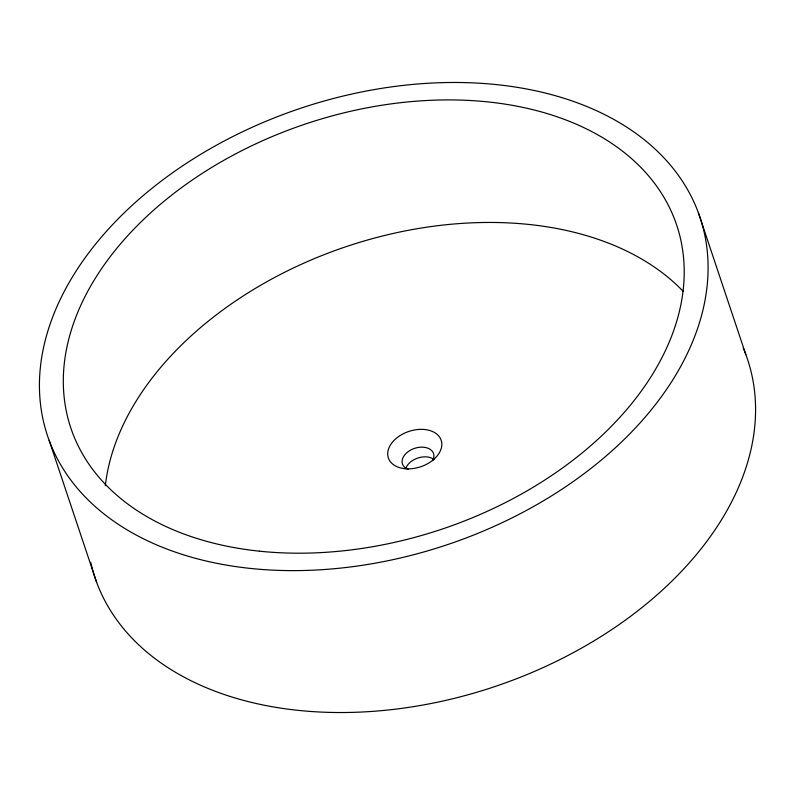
<?xml version="1.0" encoding="UTF-8"?>
<svg xmlns="http://www.w3.org/2000/svg" width="795" height="795" viewBox="0 0 795 795"><rect width="100%" height="100%" fill="white"/><g stroke="black" fill="none" stroke-linecap="round" stroke-linejoin="round"><path stroke-width="1.19" d="M698.388 212.772L745.869 354.669M49.131 440.331L96.612 582.228M743.176 347.882A344.036 230.202 -18.5 0 1 491.727 687.605A344.036 230.202 -18.5 0 1 90.739 562.383M405.728 468.653A16.387 10.961 -18.5 0 1 417.922 458A16.387 10.961 -18.5 0 1 433.951 459.421M105.328 485.735A319.471 213.766 -18.5 0 1 346.103 246.659A319.471 213.766 -18.5 0 1 683.084 291.238M408.203 469.388A16.387 10.961 -18.5 0 1 404.645 454.988A16.387 10.961 -18.5 0 1 425.474 447.496A16.387 10.961 -18.5 0 1 432.659 460.603M250.594 568.445A344.036 230.202 -18.5 0 0 704.519 233.81A344.036 230.202 -18.5 0 0 166.165 177.394A344.036 230.202 -18.5 0 0 250.594 568.445M259.389 551.173A319.471 213.766 -18.5 0 0 680.898 240.428A319.471 213.766 -18.5 0 0 180.992 188.047A319.471 213.766 -18.5 0 0 259.389 551.173M404.198 468.613A27.855 18.633 -18.5 0 0 441.632 442.03A27.855 18.633 -18.5 0 0 398.474 436.654A27.855 18.633 -18.5 0 0 404.198 468.613"/></g></svg>
